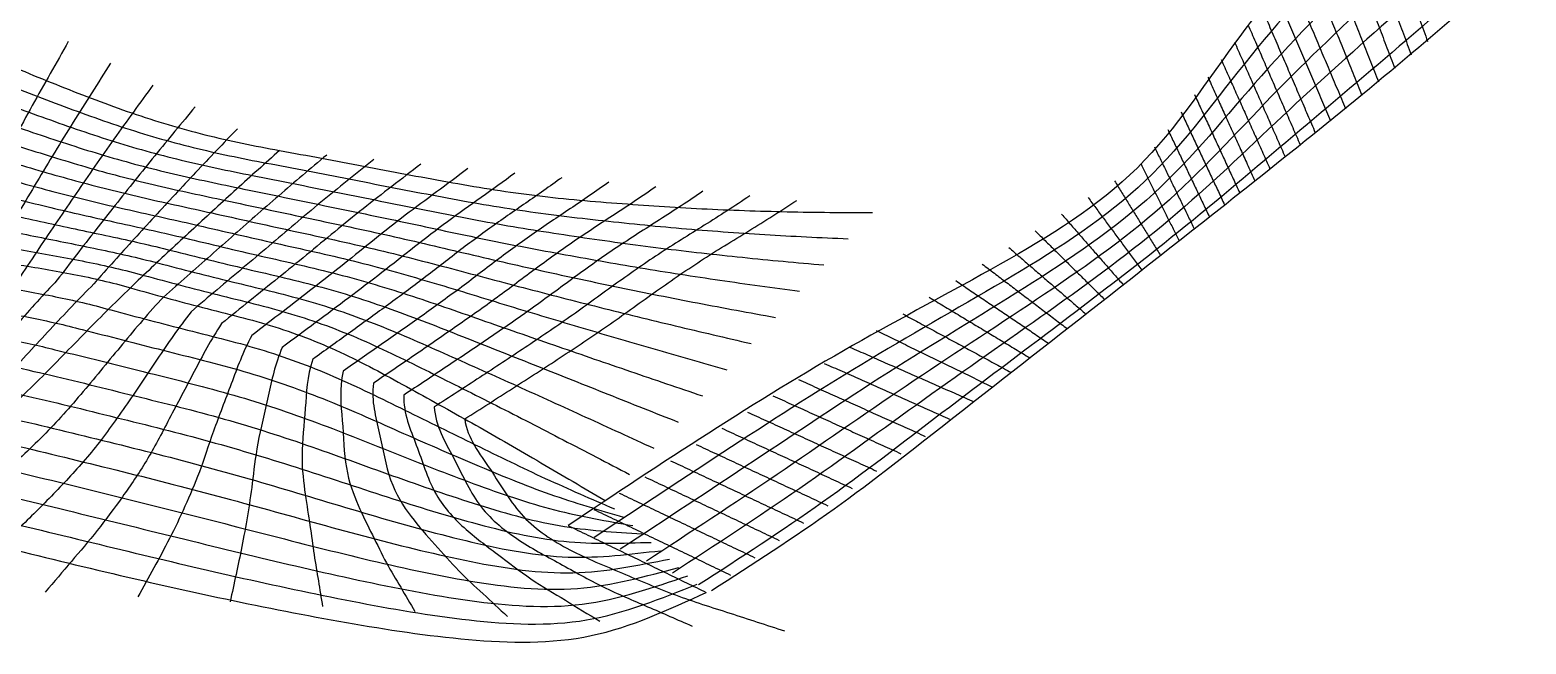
# Model space of a CAD drawing. Header units: metres. Extents: x 575 to 2055, y 2432 to 3193.
# Drawn here: x 1386 to 2055, y 2432 to 2707 of the extents above; entities that cross this region are included whole.
import ezdxf

# ---------------------------------------------------------------- set-up
doc = ezdxf.new("R2010")
doc.units = ezdxf.units.M
doc.layers.add('控制网', color=7, linetype='Continuous', true_color=0x000000)

msp = doc.modelspace()

# ---------------------------------------------------------------- linework, layer by layer
at = {"layer": '控制网'}
for points in [[(2033.18, 2810.76, 0.5), (2014.36, 2794.17, 0.5), (1975.61, 2761.98, 0.5), (1925.54, 2705.72, 0.5), (1885.05, 2640.74, 0.5), (1819.69, 2600.83, 0.5), (1753.13, 2566.18, 0.5), (1688.93, 2526.54, 0.5), (1647.12, 2498.78, 0.5), (1626.25, 2484.81, 0.5)], [(2037.11, 2797.46, 0.5), (2018.46, 2781.56, 0.5), (1980.77, 2749.94, 0.5), (1930.51, 2696.36, 0.5), (1887.99, 2635.76, 0.5), (1825.09, 2595.71, 0.5), (1761.18, 2560.01, 0.5), (1699.28, 2520.13, 0.5), (1658.35, 2493.08, 0.5), (1637.93, 2479.49, 0.5)], [(2041.04, 2784.16, 0.5), (2022.57, 2768.95, 0.5), (1985.92, 2737.9, 0.5), (1935.48, 2686.99, 0.5), (1890.93, 2630.78, 0.5), (1830.5, 2590.59, 0.5), (1769.24, 2553.85, 0.5), (1709.63, 2513.71, 0.5), (1669.58, 2487.39, 0.5), (1649.6, 2474.18, 0.5)], [(2044.96, 2770.86, 0.5), (2026.67, 2756.34, 0.5), (1991.07, 2725.87, 0.5), (1940.45, 2677.62, 0.5), (1893.86, 2625.8, 0.5), (1835.91, 2585.47, 0.5), (1777.29, 2547.68, 0.5), (1719.98, 2507.3, 0.5), (1680.82, 2481.7, 0.5), (1661.27, 2468.86, 0.5)], [(1986.88, 2767.97, 0.5), (1988.02, 2764.8, 0.5), (1990.29, 2758.47, 0.5), (1993.7, 2748.96, 0.5), (1997.11, 2739.46, 0.5), (2000.52, 2729.96, 0.5), (2003.92, 2720.46, 0.5), (2007.33, 2710.96, 0.5), (2009.6, 2704.63, 0.5), (2010.74, 2701.46, 0.5)], [(1289.24, 2760.01, 0.5), (1295.94, 2750.77, 0.5), (1312.09, 2734.59, 0.5), (1338.18, 2712.45, 0.5), (1367.27, 2694.23, 0.5), (1399.01, 2681.36, 0.5), (1430.89, 2669.02, 0.5), (1463.68, 2659.21, 0.5), (1486.03, 2654.66, 0.5), (1497.24, 2652.62, 0.5)], [(2048.89, 2757.56, 0.5), (2030.77, 2743.73, 0.5), (1996.22, 2713.83, 0.5), (1945.42, 2668.25, 0.5), (1896.8, 2620.83, 0.5), (1841.32, 2580.35, 0.5), (1785.35, 2541.52, 0.5), (1730.33, 2500.88, 0.5), (1692.05, 2476, 0.5), (1672.94, 2463.54, 0.5)], [(1979.17, 2760.83, 0.5), (1980.32, 2757.72, 0.5), (1982.63, 2751.49, 0.5), (1986.09, 2742.15, 0.5), (1989.55, 2732.81, 0.5), (1993.01, 2723.47, 0.5), (1996.48, 2714.12, 0.5), (1999.94, 2704.78, 0.5), (2002.24, 2698.55, 0.5), (2003.4, 2695.44, 0.5)], [(1971.45, 2753.7, 0.5), (1972.62, 2750.64, 0.5), (1974.97, 2744.52, 0.5), (1978.48, 2735.33, 0.5), (1982, 2726.15, 0.5), (1985.51, 2716.97, 0.5), (1989.03, 2707.78, 0.5), (1992.54, 2698.6, 0.5), (1994.89, 2692.48, 0.5), (1996.06, 2689.41, 0.5)], [(1285.72, 2746.43, 0.5), (1292.6, 2738.08, 0.5), (1308.85, 2723.44, 0.5), (1334.93, 2703.27, 0.5), (1363.73, 2686.49, 0.5), (1394.92, 2674.47, 0.5), (1426.23, 2662.9, 0.5), (1458.37, 2653.59, 0.5), (1480.22, 2649.11, 0.5), (1491.17, 2647.03, 0.5)], [(2052.82, 2744.26, 0.5), (2034.88, 2731.11, 0.5), (2001.37, 2701.79, 0.5), (1950.39, 2658.89, 0.5), (1899.74, 2615.85, 0.5), (1846.72, 2575.23, 0.5), (1793.4, 2535.35, 0.5), (1740.68, 2494.46, 0.5), (1703.28, 2470.31, 0.5), (1684.61, 2458.23, 0.5)], [(1963.74, 2746.57, 0.5), (1964.92, 2743.56, 0.5), (1967.3, 2737.54, 0.5), (1970.87, 2728.52, 0.5), (1974.44, 2719.49, 0.5), (1978.01, 2710.47, 0.5), (1981.58, 2701.44, 0.5), (1985.15, 2692.42, 0.5), (1987.53, 2686.4, 0.5), (1988.72, 2683.39, 0.5)], [(2054.79, 2737.61, 0.5), (2036.93, 2724.81, 0.5), (2003.95, 2695.78, 0.5), (1952.87, 2654.2, 0.5), (1901.21, 2613.36, 0.5), (1849.43, 2572.67, 0.5), (1797.43, 2532.27, 0.5), (1745.86, 2491.25, 0.5), (1708.89, 2467.46, 0.5), (1690.45, 2455.57, 0.5)], [(1956.02, 2739.44, 0.5), (1957.23, 2736.48, 0.5), (1959.64, 2730.57, 0.5), (1963.26, 2721.7, 0.5), (1966.89, 2712.83, 0.5), (1970.51, 2703.97, 0.5), (1974.13, 2695.1, 0.5), (1977.75, 2686.23, 0.5), (1980.17, 2680.32, 0.5), (1981.38, 2677.37, 0.5)], [(1282.2, 2732.84, 0.5), (1289.26, 2725.39, 0.5), (1305.61, 2712.3, 0.5), (1331.68, 2694.09, 0.5), (1360.18, 2678.74, 0.5), (1390.83, 2667.59, 0.5), (1421.57, 2656.78, 0.5), (1453.06, 2647.98, 0.5), (1474.41, 2643.56, 0.5), (1485.1, 2641.44, 0.5)], [(1948.3, 2732.3, 0.5), (1949.53, 2729.4, 0.5), (1951.98, 2723.59, 0.5), (1955.66, 2714.89, 0.5), (1959.33, 2706.18, 0.5), (1963.01, 2697.47, 0.5), (1966.68, 2688.76, 0.5), (1970.36, 2680.05, 0.5), (1972.81, 2674.25, 0.5), (1974.03, 2671.34, 0.5)], [(1942.33, 2724.5, 0.5), (1943.51, 2721.71, 0.5), (1945.89, 2716.14, 0.5), (1949.45, 2707.77, 0.5), (1953.02, 2699.41, 0.5), (1956.58, 2691.05, 0.5), (1960.14, 2682.69, 0.5), (1963.71, 2674.32, 0.5), (1966.08, 2668.75, 0.5), (1967.27, 2665.96, 0.5)], [(1278.69, 2719.26, 0.5), (1285.92, 2712.7, 0.5), (1302.37, 2701.15, 0.5), (1328.43, 2684.9, 0.5), (1356.64, 2671, 0.5), (1386.73, 2660.7, 0.5), (1416.91, 2650.66, 0.5), (1447.75, 2642.36, 0.5), (1468.61, 2638, 0.5), (1479.02, 2635.86, 0.5)], [(1936.35, 2716.69, 0.5), (1937.5, 2714.02, 0.5), (1939.8, 2708.68, 0.5), (1943.25, 2700.66, 0.5), (1946.7, 2692.64, 0.5), (1950.15, 2684.63, 0.5), (1953.6, 2676.61, 0.5), (1957.05, 2668.59, 0.5), (1959.35, 2663.25, 0.5), (1960.5, 2660.58, 0.5)], [(1275.17, 2705.67, 0.5), (1282.58, 2700.01, 0.5), (1299.13, 2690, 0.5), (1325.18, 2675.72, 0.5), (1353.09, 2663.25, 0.5), (1382.64, 2653.82, 0.5), (1412.26, 2644.54, 0.5), (1442.43, 2636.74, 0.5), (1462.8, 2632.45, 0.5), (1472.95, 2630.27, 0.5)], [(1930.37, 2708.89, 0.5), (1931.48, 2706.33, 0.5), (1933.71, 2701.22, 0.5), (1937.05, 2693.55, 0.5), (1940.38, 2685.88, 0.5), (1943.72, 2678.21, 0.5), (1947.06, 2670.54, 0.5), (1950.4, 2662.87, 0.5), (1952.62, 2657.75, 0.5), (1953.74, 2655.2, 0.5)], [(1924.39, 2701.08, 0.5), (1925.47, 2698.64, 0.5), (1927.62, 2693.76, 0.5), (1930.84, 2686.43, 0.5), (1934.07, 2679.11, 0.5), (1937.29, 2671.79, 0.5), (1940.52, 2664.46, 0.5), (1943.74, 2657.14, 0.5), (1945.89, 2652.25, 0.5), (1946.97, 2649.81, 0.5)], [(1271.65, 2692.09, 0.5), (1279.23, 2687.33, 0.5), (1295.9, 2678.86, 0.5), (1321.93, 2666.54, 0.5), (1349.55, 2655.51, 0.5), (1378.55, 2646.93, 0.5), (1407.6, 2638.42, 0.5), (1437.12, 2631.13, 0.5), (1456.99, 2626.9, 0.5), (1466.88, 2624.69, 0.5)], [(1918.41, 2693.28, 0.5), (1919.45, 2690.95, 0.5), (1921.53, 2686.3, 0.5), (1924.64, 2679.32, 0.5), (1927.75, 2672.34, 0.5), (1930.86, 2665.36, 0.5), (1933.98, 2658.39, 0.5), (1937.09, 2651.41, 0.5), (1939.17, 2646.76, 0.5), (1940.2, 2644.43, 0.5)], [(1912.43, 2685.47, 0.5), (1913.43, 2683.26, 0.5), (1915.44, 2678.84, 0.5), (1918.44, 2672.21, 0.5), (1921.44, 2665.58, 0.5), (1924.44, 2658.94, 0.5), (1927.44, 2652.31, 0.5), (1930.44, 2645.68, 0.5), (1932.44, 2641.26, 0.5), (1933.44, 2639.05, 0.5)], [(1268.14, 2678.5, 0.5), (1275.89, 2674.64, 0.5), (1292.66, 2667.71, 0.5), (1318.68, 2657.36, 0.5), (1346, 2647.76, 0.5), (1374.46, 2640.05, 0.5), (1402.94, 2632.29, 0.5), (1431.81, 2625.51, 0.5), (1451.18, 2621.35, 0.5), (1460.81, 2619.1, 0.5)], [(1906.46, 2677.67, 0.5), (1907.42, 2675.57, 0.5), (1909.34, 2671.38, 0.5), (1912.23, 2665.09, 0.5), (1915.12, 2658.81, 0.5), (1918.01, 2652.52, 0.5), (1920.9, 2646.24, 0.5), (1923.78, 2639.95, 0.5), (1925.71, 2635.76, 0.5), (1926.67, 2633.67, 0.5)], [(1264.62, 2664.92, 0.5), (1272.55, 2661.95, 0.5), (1289.42, 2656.56, 0.5), (1315.43, 2648.18, 0.5), (1342.46, 2640.02, 0.5), (1370.37, 2633.16, 0.5), (1398.29, 2626.17, 0.5), (1426.5, 2619.9, 0.5), (1445.37, 2615.8, 0.5), (1454.73, 2613.52, 0.5)], [(1900.48, 2669.86, 0.5), (1901.4, 2667.88, 0.5), (1903.25, 2663.92, 0.5), (1906.03, 2657.98, 0.5), (1908.8, 2652.04, 0.5), (1911.58, 2646.1, 0.5), (1914.35, 2640.16, 0.5), (1917.13, 2634.22, 0.5), (1918.98, 2630.26, 0.5), (1919.9, 2628.28, 0.5)], [(1894.5, 2662.06, 0.5), (1895.39, 2660.19, 0.5), (1897.16, 2656.46, 0.5), (1899.83, 2650.87, 0.5), (1902.49, 2645.28, 0.5), (1905.15, 2639.68, 0.5), (1907.81, 2634.09, 0.5), (1910.48, 2628.49, 0.5), (1912.25, 2624.77, 0.5), (1913.14, 2622.9, 0.5)], [(1261.1, 2651.33, 0.5), (1269.21, 2649.26, 0.5), (1286.18, 2645.41, 0.5), (1312.18, 2638.99, 0.5), (1338.92, 2632.27, 0.5), (1366.28, 2626.28, 0.5), (1393.63, 2620.05, 0.5), (1421.19, 2614.28, 0.5), (1439.56, 2610.25, 0.5), (1448.66, 2607.93, 0.5)], [(1497.24, 2652.62, 0.5), (1494, 2649.76, 0.5), (1487.55, 2644, 0.5), (1477.93, 2635.31, 0.5), (1468.35, 2626.58, 0.5), (1458.8, 2617.8, 0.5), (1449.29, 2608.99, 0.5), (1439.82, 2600.13, 0.5), (1433.56, 2594.17, 0.5), (1430.45, 2591.17, 0.5)], [(1497.24, 2652.62, 0.5), (1494, 2649.76, 0.5), (1487.55, 2644, 0.5), (1477.93, 2635.31, 0.5), (1468.35, 2626.58, 0.5), (1458.8, 2617.8, 0.5), (1449.29, 2608.99, 0.5), (1439.82, 2600.13, 0.5), (1433.56, 2594.17, 0.5), (1430.45, 2591.17, 0.5)], [(1518.27, 2650.59, 0.5), (1514.68, 2647.56, 0.5), (1507.52, 2641.51, 0.5), (1496.79, 2632.41, 0.5), (1486.18, 2623.16, 0.5), (1475.63, 2613.82, 0.5), (1465.06, 2604.53, 0.5), (1454.52, 2595.22, 0.5), (1447.52, 2588.98, 0.5), (1444.04, 2585.84, 0.5)], [(1497.24, 2652.62, 0.5), (1509.77, 2650.36, 0.5), (1534.79, 2645.68, 0.5), (1572.27, 2638.46, 0.5), (1609.97, 2632.25, 0.5), (1648.02, 2628.93, 0.5), (1686.11, 2626.37, 0.5), (1724.28, 2625.1, 0.5), (1749.73, 2624.84, 0.5), (1762.46, 2624.85, 0.5)], [(1888.52, 2654.25, 0.5), (1889.37, 2652.5, 0.5), (1891.07, 2649, 0.5), (1893.62, 2643.76, 0.5), (1896.17, 2638.51, 0.5), (1898.72, 2633.26, 0.5), (1901.27, 2628.01, 0.5), (1903.82, 2622.77, 0.5), (1905.52, 2619.27, 0.5), (1906.37, 2617.52, 0.5)], [(1539.3, 2648.56, 0.5), (1535.37, 2645.37, 0.5), (1527.48, 2639.02, 0.5), (1515.65, 2629.52, 0.5), (1504.01, 2619.74, 0.5), (1492.47, 2609.84, 0.5), (1480.83, 2600.08, 0.5), (1469.21, 2590.31, 0.5), (1461.49, 2583.79, 0.5), (1457.64, 2580.51, 0.5)], [(1560.33, 2646.54, 0.5), (1556.05, 2643.17, 0.5), (1547.44, 2636.54, 0.5), (1534.52, 2626.63, 0.5), (1521.85, 2616.32, 0.5), (1509.3, 2605.86, 0.5), (1496.61, 2595.62, 0.5), (1483.91, 2585.4, 0.5), (1475.45, 2578.6, 0.5), (1471.23, 2575.18, 0.5)], [(1581.36, 2644.51, 0.5), (1576.74, 2640.98, 0.5), (1567.41, 2634.05, 0.5), (1553.38, 2623.73, 0.5), (1539.68, 2612.91, 0.5), (1526.14, 2601.88, 0.5), (1512.38, 2591.16, 0.5), (1498.6, 2580.5, 0.5), (1489.41, 2573.4, 0.5), (1484.83, 2569.85, 0.5)], [(1491.17, 2647.03, 0.5), (1503.53, 2644.71, 0.5), (1528.23, 2639.91, 0.5), (1565.27, 2632.64, 0.5), (1602.38, 2625.88, 0.5), (1639.64, 2621.39, 0.5), (1676.93, 2617.59, 0.5), (1714.26, 2614.91, 0.5), (1739.14, 2613.65, 0.5), (1751.58, 2613.13, 0.5)], [(1882.54, 2646.45, 0.5), (1883.36, 2644.81, 0.5), (1884.98, 2641.54, 0.5), (1887.42, 2636.64, 0.5), (1889.86, 2631.74, 0.5), (1892.29, 2626.84, 0.5), (1894.73, 2621.94, 0.5), (1897.17, 2617.04, 0.5), (1898.79, 2613.77, 0.5), (1899.61, 2612.14, 0.5)], [(1257.59, 2637.75, 0.5), (1265.86, 2636.57, 0.5), (1282.95, 2634.27, 0.5), (1308.93, 2629.81, 0.5), (1335.37, 2624.53, 0.5), (1362.19, 2619.39, 0.5), (1388.97, 2613.93, 0.5), (1415.88, 2608.67, 0.5), (1433.76, 2604.7, 0.5), (1442.59, 2602.34, 0.5)], [(1485.1, 2641.44, 0.5), (1497.3, 2639.05, 0.5), (1521.68, 2634.14, 0.5), (1558.27, 2626.82, 0.5), (1594.79, 2619.51, 0.5), (1631.25, 2613.85, 0.5), (1667.75, 2608.81, 0.5), (1704.23, 2604.72, 0.5), (1728.56, 2602.45, 0.5), (1740.71, 2601.41, 0.5)], [(1602.39, 2642.48, 0.5), (1597.42, 2638.78, 0.5), (1587.37, 2631.56, 0.5), (1572.24, 2620.84, 0.5), (1557.52, 2609.49, 0.5), (1542.97, 2597.9, 0.5), (1528.15, 2586.71, 0.5), (1513.3, 2575.59, 0.5), (1503.38, 2568.21, 0.5), (1498.42, 2564.52, 0.5)], [(1623.42, 2640.46, 0.5), (1618.11, 2636.59, 0.5), (1607.34, 2629.07, 0.5), (1591.1, 2617.94, 0.5), (1575.35, 2606.07, 0.5), (1559.81, 2593.92, 0.5), (1543.93, 2582.25, 0.5), (1527.99, 2570.68, 0.5), (1517.34, 2563.02, 0.5), (1512.02, 2559.19, 0.5)], [(1644.45, 2638.43, 0.5), (1638.79, 2634.39, 0.5), (1627.3, 2626.59, 0.5), (1609.96, 2615.05, 0.5), (1593.19, 2602.65, 0.5), (1576.64, 2589.93, 0.5), (1559.7, 2577.79, 0.5), (1542.69, 2565.77, 0.5), (1531.31, 2557.83, 0.5), (1525.61, 2553.86, 0.5)], [(1870.7, 2639.01, 0.5), (1871.68, 2637.42, 0.5), (1873.64, 2634.24, 0.5), (1876.58, 2629.46, 0.5), (1879.51, 2624.69, 0.5), (1882.45, 2619.92, 0.5), (1885.39, 2615.14, 0.5), (1888.32, 2610.37, 0.5), (1890.28, 2607.19, 0.5), (1891.26, 2605.6, 0.5)], [(1472.95, 2630.27, 0.5), (1484.83, 2627.74, 0.5), (1508.57, 2622.6, 0.5), (1544.28, 2615.19, 0.5), (1579.62, 2606.76, 0.5), (1614.49, 2598.76, 0.5), (1649.38, 2591.25, 0.5), (1684.19, 2584.33, 0.5), (1707.38, 2580.05, 0.5), (1718.97, 2577.98, 0.5)], [(1479.02, 2635.86, 0.5), (1491.06, 2633.4, 0.5), (1515.12, 2628.37, 0.5), (1551.28, 2621.01, 0.5), (1587.2, 2613.13, 0.5), (1622.87, 2606.31, 0.5), (1658.56, 2600.03, 0.5), (1694.21, 2594.52, 0.5), (1717.97, 2591.25, 0.5), (1729.84, 2589.7, 0.5)], [(1665.48, 2636.4, 0.5), (1659.48, 2632.19, 0.5), (1647.27, 2624.1, 0.5), (1628.83, 2612.15, 0.5), (1611.02, 2599.23, 0.5), (1593.48, 2585.95, 0.5), (1575.48, 2573.34, 0.5), (1557.39, 2560.86, 0.5), (1545.27, 2552.64, 0.5), (1539.21, 2548.53, 0.5)], [(1686.51, 2634.37, 0.5), (1680.16, 2630, 0.5), (1667.23, 2621.61, 0.5), (1647.69, 2609.26, 0.5), (1628.85, 2595.82, 0.5), (1610.31, 2581.97, 0.5), (1591.25, 2568.88, 0.5), (1572.08, 2555.95, 0.5), (1559.23, 2547.45, 0.5), (1552.81, 2543.21, 0.5)], [(1707.54, 2632.35, 0.5), (1700.85, 2627.8, 0.5), (1687.2, 2619.12, 0.5), (1666.55, 2606.36, 0.5), (1646.69, 2592.4, 0.5), (1627.15, 2577.99, 0.5), (1607.02, 2564.42, 0.5), (1586.78, 2551.04, 0.5), (1573.2, 2542.26, 0.5), (1566.4, 2537.88, 0.5)], [(1580, 2532.55, 0.5), (1587.16, 2537.06, 0.5), (1601.47, 2546.14, 0.5), (1622.8, 2559.96, 0.5), (1643.98, 2574.01, 0.5), (1664.52, 2588.98, 0.5), (1685.41, 2603.47, 0.5), (1707.16, 2616.63, 0.5), (1721.53, 2625.61, 0.5), (1728.57, 2630.32, 0.5)], [(1858.86, 2631.57, 0.5), (1860.01, 2630.02, 0.5), (1862.3, 2626.93, 0.5), (1865.73, 2622.28, 0.5), (1869.17, 2617.64, 0.5), (1872.61, 2613, 0.5), (1876.04, 2608.35, 0.5), (1879.48, 2603.71, 0.5), (1881.77, 2600.61, 0.5), (1882.92, 2599.06, 0.5)], [(1254.07, 2624.16, 0.5), (1262.52, 2623.88, 0.5), (1279.71, 2623.12, 0.5), (1305.68, 2620.63, 0.5), (1331.83, 2616.78, 0.5), (1358.1, 2612.51, 0.5), (1384.31, 2607.81, 0.5), (1410.57, 2603.05, 0.5), (1427.95, 2599.14, 0.5), (1436.52, 2596.76, 0.5)], [(1466.88, 2624.69, 0.5), (1478.59, 2622.08, 0.5), (1502.01, 2616.83, 0.5), (1537.28, 2609.38, 0.5), (1572.03, 2600.39, 0.5), (1606.11, 2591.22, 0.5), (1640.2, 2582.47, 0.5), (1674.17, 2574.14, 0.5), (1696.79, 2568.85, 0.5), (1708.1, 2566.27, 0.5)], [(1847.02, 2624.14, 0.5), (1848.33, 2622.63, 0.5), (1850.96, 2619.62, 0.5), (1854.89, 2615.1, 0.5), (1858.83, 2610.59, 0.5), (1862.76, 2606.07, 0.5), (1866.7, 2601.56, 0.5), (1870.64, 2597.04, 0.5), (1873.26, 2594.03, 0.5), (1874.57, 2592.53, 0.5)], [(1460.81, 2619.1, 0.5), (1472.36, 2616.43, 0.5), (1495.46, 2611.06, 0.5), (1530.28, 2603.56, 0.5), (1564.44, 2594.02, 0.5), (1597.73, 2583.68, 0.5), (1631.01, 2573.69, 0.5), (1664.15, 2563.94, 0.5), (1686.21, 2557.66, 0.5), (1697.22, 2554.55, 0.5)], [(1250.55, 2610.57, 0.5), (1259.18, 2611.2, 0.5), (1276.47, 2611.97, 0.5), (1302.43, 2611.45, 0.5), (1328.28, 2609.04, 0.5), (1354.01, 2605.62, 0.5), (1379.66, 2601.69, 0.5), (1405.26, 2597.44, 0.5), (1422.14, 2593.59, 0.5), (1430.45, 2591.17, 0.5)], [(1454.73, 2613.52, 0.5), (1466.12, 2610.77, 0.5), (1488.9, 2605.29, 0.5), (1523.28, 2597.74, 0.5), (1556.85, 2587.65, 0.5), (1589.34, 2576.14, 0.5), (1621.83, 2564.91, 0.5), (1654.13, 2553.75, 0.5), (1675.62, 2546.46, 0.5), (1686.35, 2542.84, 0.5)], [(1835.18, 2616.7, 0.5), (1836.66, 2615.24, 0.5), (1839.61, 2612.31, 0.5), (1844.05, 2607.92, 0.5), (1848.49, 2603.54, 0.5), (1852.92, 2599.15, 0.5), (1857.36, 2594.76, 0.5), (1861.79, 2590.38, 0.5), (1864.75, 2587.45, 0.5), (1866.23, 2585.99, 0.5)], [(1448.66, 2607.93, 0.5), (1459.89, 2605.12, 0.5), (1482.35, 2599.52, 0.5), (1516.28, 2591.93, 0.5), (1549.27, 2581.28, 0.5), (1580.96, 2568.6, 0.5), (1612.65, 2556.13, 0.5), (1644.11, 2543.56, 0.5), (1665.03, 2535.26, 0.5), (1675.48, 2531.12, 0.5)], [(1823.34, 2609.26, 0.5), (1824.98, 2607.84, 0.5), (1828.27, 2605, 0.5), (1833.21, 2600.75, 0.5), (1838.14, 2596.49, 0.5), (1843.08, 2592.23, 0.5), (1848.01, 2587.97, 0.5), (1852.95, 2583.71, 0.5), (1856.24, 2580.87, 0.5), (1857.88, 2579.45, 0.5)], [(1247.61, 2602.54, 0.5), (1255.84, 2602.92, 0.5), (1272.34, 2603.25, 0.5), (1297.13, 2602.24, 0.5), (1321.82, 2599.53, 0.5), (1346.4, 2595.94, 0.5), (1370.94, 2591.92, 0.5), (1395.47, 2587.74, 0.5), (1411.67, 2584.1, 0.5), (1419.65, 2581.83, 0.5)], [(1436.52, 2596.76, 0.5), (1447.42, 2593.8, 0.5), (1469.24, 2587.98, 0.5), (1502.28, 2580.29, 0.5), (1534.09, 2568.53, 0.5), (1564.2, 2553.51, 0.5), (1594.28, 2538.57, 0.5), (1624.06, 2523.17, 0.5), (1643.86, 2512.86, 0.5), (1653.73, 2507.69, 0.5)], [(1442.59, 2602.34, 0.5), (1453.65, 2599.46, 0.5), (1475.79, 2593.75, 0.5), (1509.28, 2586.11, 0.5), (1541.68, 2574.91, 0.5), (1572.58, 2561.05, 0.5), (1603.47, 2547.35, 0.5), (1634.08, 2533.37, 0.5), (1654.44, 2524.06, 0.5), (1664.61, 2519.4, 0.5)], [(1811.5, 2601.83, 0.5), (1813.31, 2600.45, 0.5), (1816.93, 2597.7, 0.5), (1822.37, 2593.57, 0.5), (1827.8, 2589.44, 0.5), (1833.23, 2585.31, 0.5), (1838.67, 2581.18, 0.5), (1844.1, 2577.05, 0.5), (1847.73, 2574.29, 0.5), (1849.54, 2572.92, 0.5)], [(1244.67, 2594.51, 0.5), (1252.51, 2594.64, 0.5), (1268.22, 2594.53, 0.5), (1291.82, 2593.03, 0.5), (1315.35, 2590.03, 0.5), (1338.8, 2586.25, 0.5), (1362.23, 2582.15, 0.5), (1385.69, 2578.03, 0.5), (1401.21, 2574.6, 0.5), (1408.86, 2572.48, 0.5)], [(1430.45, 2591.17, 0.5), (1423.28, 2584.3, 0.5), (1409.27, 2570.24, 0.5), (1388.65, 2548.77, 0.5), (1366.93, 2528.35, 0.5), (1343.16, 2510.38, 0.5), (1318.82, 2493.24, 0.5), (1293.57, 2477.43, 0.5), (1276.81, 2466.81, 0.5), (1268.4, 2461.53, 0.5)], [(1430.45, 2591.17, 0.5), (1423.28, 2584.3, 0.5), (1409.27, 2570.24, 0.5), (1388.65, 2548.77, 0.5), (1366.93, 2528.35, 0.5), (1343.16, 2510.38, 0.5), (1318.82, 2493.24, 0.5), (1293.57, 2477.43, 0.5), (1276.81, 2466.81, 0.5), (1268.4, 2461.53, 0.5)], [(1430.45, 2591.17, 0.5), (1441.18, 2588.15, 0.5), (1462.68, 2582.21, 0.5), (1495.28, 2574.48, 0.5), (1526.5, 2562.16, 0.5), (1555.82, 2545.97, 0.5), (1585.1, 2529.78, 0.5), (1614.04, 2512.98, 0.5), (1633.27, 2501.66, 0.5), (1642.86, 2495.97, 0.5)], [(1799.66, 2594.39, 0.5), (1801.63, 2593.06, 0.5), (1805.59, 2590.39, 0.5), (1811.52, 2586.39, 0.5), (1817.46, 2582.39, 0.5), (1823.39, 2578.38, 0.5), (1829.32, 2574.38, 0.5), (1835.26, 2570.38, 0.5), (1839.21, 2567.71, 0.5), (1841.19, 2566.38, 0.5)], [(1241.73, 2586.47, 0.5), (1249.17, 2586.36, 0.5), (1264.09, 2585.81, 0.5), (1286.51, 2583.82, 0.5), (1308.88, 2580.52, 0.5), (1331.19, 2576.56, 0.5), (1353.51, 2572.38, 0.5), (1375.91, 2568.33, 0.5), (1390.74, 2565.11, 0.5), (1398.06, 2563.13, 0.5)], [(1444.04, 2585.84, 0.5), (1437.64, 2578.8, 0.5), (1425.89, 2564.79, 0.5), (1408.29, 2543.19, 0.5), (1390.55, 2523.34, 0.5), (1371.11, 2506.13, 0.5), (1351.12, 2489.61, 0.5), (1330.4, 2474.55, 0.5), (1316.64, 2464.4, 0.5), (1309.74, 2459.37, 0.5)], [(1787.81, 2586.95, 0.5), (1789.96, 2585.66, 0.5), (1794.25, 2583.08, 0.5), (1800.68, 2579.21, 0.5), (1807.11, 2575.33, 0.5), (1813.55, 2571.46, 0.5), (1819.98, 2567.59, 0.5), (1826.41, 2563.72, 0.5), (1830.7, 2561.13, 0.5), (1832.85, 2559.84, 0.5)], [(1238.79, 2578.44, 0.5), (1245.84, 2578.08, 0.5), (1259.96, 2577.09, 0.5), (1281.21, 2574.61, 0.5), (1302.42, 2571.02, 0.5), (1323.59, 2566.87, 0.5), (1344.8, 2562.62, 0.5), (1366.12, 2558.62, 0.5), (1380.28, 2555.61, 0.5), (1387.27, 2553.78, 0.5)], [(1457.64, 2580.51, 0.5), (1452, 2573.3, 0.5), (1442.51, 2559.33, 0.5), (1427.94, 2537.62, 0.5), (1414.18, 2518.32, 0.5), (1399.05, 2501.88, 0.5), (1383.42, 2485.98, 0.5), (1367.24, 2471.66, 0.5), (1356.48, 2461.99, 0.5), (1351.08, 2457.2, 0.5)], [(1419.65, 2581.83, 0.5), (1431.07, 2578.82, 0.5), (1453.86, 2572.65, 0.5), (1488.36, 2564.43, 0.5), (1521.63, 2552.12, 0.5), (1553.2, 2536.43, 0.5), (1584.77, 2520.96, 0.5), (1616.17, 2505.56, 0.5), (1636.74, 2496.73, 0.5), (1646.97, 2492.24, 0.5)], [(1775.97, 2579.52, 0.5), (1778.28, 2578.27, 0.5), (1782.91, 2575.77, 0.5), (1789.84, 2572.03, 0.5), (1796.77, 2568.28, 0.5), (1803.7, 2564.54, 0.5), (1810.64, 2560.79, 0.5), (1817.57, 2557.05, 0.5), (1822.19, 2554.55, 0.5), (1824.5, 2553.31, 0.5)], [(1471.23, 2575.18, 0.5), (1466.36, 2567.8, 0.5), (1459.14, 2553.88, 0.5), (1447.58, 2532.05, 0.5), (1437.8, 2513.3, 0.5), (1427, 2497.63, 0.5), (1415.72, 2482.35, 0.5), (1404.07, 2468.78, 0.5), (1396.31, 2459.58, 0.5), (1392.42, 2455.03, 0.5)], [(1408.86, 2572.48, 0.5), (1420.95, 2569.5, 0.5), (1445.04, 2563.1, 0.5), (1481.45, 2554.38, 0.5), (1516.76, 2542.08, 0.5), (1550.59, 2526.9, 0.5), (1584.43, 2512.13, 0.5), (1618.29, 2498.14, 0.5), (1640.22, 2491.79, 0.5), (1651.08, 2488.51, 0.5)], [(1764.13, 2572.08, 0.5), (1766.61, 2570.87, 0.5), (1771.56, 2568.46, 0.5), (1779, 2564.85, 0.5), (1786.43, 2561.23, 0.5), (1793.86, 2557.62, 0.5), (1801.29, 2554, 0.5), (1808.73, 2550.39, 0.5), (1813.68, 2547.97, 0.5), (1816.16, 2546.77, 0.5)], [(1484.83, 2569.85, 0.5), (1480.72, 2562.3, 0.5), (1475.76, 2548.43, 0.5), (1467.22, 2526.48, 0.5), (1461.42, 2508.29, 0.5), (1454.95, 2493.39, 0.5), (1448.03, 2478.72, 0.5), (1440.9, 2465.89, 0.5), (1436.14, 2457.17, 0.5), (1433.76, 2452.86, 0.5)], [(1498.42, 2564.52, 0.5), (1495.07, 2556.8, 0.5), (1492.38, 2542.97, 0.5), (1486.87, 2520.91, 0.5), (1485.04, 2503.27, 0.5), (1482.89, 2489.14, 0.5), (1480.33, 2475.09, 0.5), (1477.73, 2463.01, 0.5), (1475.97, 2454.76, 0.5), (1475.09, 2450.69, 0.5)], [(1752.29, 2564.64, 0.5), (1754.93, 2563.48, 0.5), (1760.22, 2561.16, 0.5), (1768.15, 2557.67, 0.5), (1776.09, 2554.18, 0.5), (1784.02, 2550.69, 0.5), (1791.95, 2547.21, 0.5), (1799.88, 2543.72, 0.5), (1805.17, 2541.39, 0.5), (1807.81, 2540.23, 0.5)], [(1398.06, 2563.13, 0.5), (1410.83, 2560.18, 0.5), (1436.22, 2553.55, 0.5), (1474.53, 2544.33, 0.5), (1511.89, 2532.03, 0.5), (1547.98, 2517.36, 0.5), (1584.1, 2503.3, 0.5), (1620.41, 2490.71, 0.5), (1643.69, 2486.85, 0.5), (1655.2, 2484.77, 0.5)], [(1512.02, 2559.19, 0.5), (1509.43, 2551.3, 0.5), (1509, 2537.52, 0.5), (1506.51, 2515.33, 0.5), (1508.67, 2498.25, 0.5), (1510.84, 2484.89, 0.5), (1512.63, 2471.46, 0.5), (1514.56, 2460.13, 0.5), (1515.8, 2452.35, 0.5), (1516.43, 2448.53, 0.5)], [(1740.83, 2557.39, 0.5), (1743.5, 2556.2, 0.5), (1748.85, 2553.83, 0.5), (1756.86, 2550.27, 0.5), (1764.87, 2546.71, 0.5), (1772.89, 2543.15, 0.5), (1780.9, 2539.59, 0.5), (1788.92, 2536.03, 0.5), (1794.26, 2533.66, 0.5), (1796.93, 2532.48, 0.5)], [(1387.27, 2553.78, 0.5), (1400.71, 2550.85, 0.5), (1427.41, 2544, 0.5), (1467.61, 2534.29, 0.5), (1507.03, 2521.99, 0.5), (1545.37, 2507.83, 0.5), (1583.77, 2494.47, 0.5), (1622.54, 2483.29, 0.5), (1647.17, 2481.91, 0.5), (1659.31, 2481.04, 0.5)], [(1525.61, 2553.86, 0.5), (1523.79, 2545.8, 0.5), (1525.62, 2532.07, 0.5), (1526.16, 2509.76, 0.5), (1532.29, 2493.24, 0.5), (1538.79, 2480.64, 0.5), (1544.94, 2467.83, 0.5), (1551.39, 2457.24, 0.5), (1555.64, 2449.94, 0.5), (1557.77, 2446.36, 0.5)], [(1729.37, 2550.13, 0.5), (1732.07, 2548.92, 0.5), (1737.47, 2546.5, 0.5), (1745.57, 2542.87, 0.5), (1753.66, 2539.24, 0.5), (1761.76, 2535.61, 0.5), (1769.85, 2531.98, 0.5), (1777.95, 2528.35, 0.5), (1783.35, 2525.93, 0.5), (1786.05, 2524.72, 0.5)], [(1376.48, 2544.44, 0.5), (1390.6, 2541.53, 0.5), (1418.59, 2534.44, 0.5), (1460.7, 2524.24, 0.5), (1502.16, 2511.95, 0.5), (1542.76, 2498.29, 0.5), (1583.43, 2485.64, 0.5), (1624.66, 2475.87, 0.5), (1650.65, 2476.97, 0.5), (1663.42, 2477.3, 0.5)], [(1539.21, 2548.53, 0.5), (1538.15, 2540.3, 0.5), (1542.24, 2526.62, 0.5), (1545.8, 2504.19, 0.5), (1555.91, 2488.22, 0.5), (1566.73, 2476.39, 0.5), (1577.24, 2464.2, 0.5), (1588.22, 2454.36, 0.5), (1595.47, 2447.53, 0.5), (1599.11, 2444.19, 0.5)], [(1552.81, 2543.21, 0.5), (1552.51, 2534.8, 0.5), (1558.87, 2521.16, 0.5), (1565.44, 2498.62, 0.5), (1579.54, 2483.2, 0.5), (1594.68, 2472.14, 0.5), (1609.54, 2460.57, 0.5), (1625.05, 2451.47, 0.5), (1635.3, 2445.12, 0.5), (1640.45, 2442.02, 0.5)], [(1566.4, 2537.88, 0.5), (1566.87, 2529.3, 0.5), (1575.49, 2515.71, 0.5), (1585.09, 2493.04, 0.5), (1603.16, 2478.19, 0.5), (1622.63, 2467.9, 0.5), (1641.85, 2456.95, 0.5), (1661.88, 2448.59, 0.5), (1675.13, 2442.71, 0.5), (1681.79, 2439.85, 0.5)], [(1717.92, 2542.87, 0.5), (1720.64, 2541.64, 0.5), (1726.09, 2539.17, 0.5), (1734.27, 2535.47, 0.5), (1742.45, 2531.77, 0.5), (1750.63, 2528.06, 0.5), (1758.81, 2524.36, 0.5), (1766.98, 2520.66, 0.5), (1772.44, 2518.19, 0.5), (1775.16, 2516.96, 0.5)], [(1365.68, 2535.09, 0.5), (1380.48, 2532.2, 0.5), (1409.77, 2524.89, 0.5), (1453.78, 2514.19, 0.5), (1497.29, 2501.9, 0.5), (1540.14, 2488.76, 0.5), (1583.1, 2476.82, 0.5), (1626.78, 2468.45, 0.5), (1654.12, 2472.03, 0.5), (1667.53, 2473.57, 0.5)], [(1580, 2532.55, 0.5), (1581.23, 2523.8, 0.5), (1592.11, 2510.26, 0.5), (1604.73, 2487.47, 0.5), (1626.78, 2473.17, 0.5), (1650.57, 2463.65, 0.5), (1674.15, 2453.32, 0.5), (1698.71, 2445.7, 0.5), (1714.97, 2440.3, 0.5), (1723.13, 2437.69, 0.5)], [(1706.46, 2535.61, 0.5), (1709.21, 2534.35, 0.5), (1714.72, 2531.84, 0.5), (1722.98, 2528.07, 0.5), (1731.24, 2524.29, 0.5), (1739.5, 2520.52, 0.5), (1747.76, 2516.75, 0.5), (1756.02, 2512.98, 0.5), (1761.52, 2510.46, 0.5), (1764.28, 2509.2, 0.5)], [(1354.89, 2525.74, 0.5), (1370.36, 2522.88, 0.5), (1400.95, 2515.34, 0.5), (1446.87, 2504.14, 0.5), (1492.42, 2491.86, 0.5), (1537.53, 2479.22, 0.5), (1582.76, 2467.99, 0.5), (1628.91, 2461.02, 0.5), (1657.6, 2467.09, 0.5), (1671.64, 2469.84, 0.5)], [(1695, 2528.35, 0.5), (1697.78, 2527.07, 0.5), (1703.34, 2524.51, 0.5), (1711.68, 2520.67, 0.5), (1720.03, 2516.82, 0.5), (1728.37, 2512.98, 0.5), (1736.71, 2509.13, 0.5), (1745.05, 2505.29, 0.5), (1750.61, 2502.73, 0.5), (1753.39, 2501.45, 0.5)], [(1683.54, 2521.1, 0.5), (1686.35, 2519.79, 0.5), (1691.97, 2517.18, 0.5), (1700.39, 2513.27, 0.5), (1708.81, 2509.35, 0.5), (1717.24, 2505.43, 0.5), (1725.66, 2501.52, 0.5), (1734.09, 2497.6, 0.5), (1739.7, 2494.99, 0.5), (1742.51, 2493.69, 0.5)], [(1344.09, 2516.39, 0.5), (1360.24, 2513.56, 0.5), (1392.13, 2505.79, 0.5), (1439.95, 2494.1, 0.5), (1487.55, 2481.82, 0.5), (1534.92, 2469.69, 0.5), (1582.43, 2459.16, 0.5), (1631.03, 2453.6, 0.5), (1661.07, 2462.15, 0.5), (1675.76, 2466.1, 0.5)], [(1672.09, 2513.84, 0.5), (1674.92, 2512.51, 0.5), (1680.59, 2509.85, 0.5), (1689.1, 2505.86, 0.5), (1697.6, 2501.88, 0.5), (1706.11, 2497.89, 0.5), (1714.61, 2493.9, 0.5), (1723.12, 2489.92, 0.5), (1728.79, 2487.26, 0.5), (1731.63, 2485.93, 0.5)], [(1333.3, 2507.05, 0.5), (1350.13, 2504.23, 0.5), (1383.31, 2496.23, 0.5), (1433.03, 2484.05, 0.5), (1482.68, 2471.77, 0.5), (1532.31, 2460.15, 0.5), (1582.1, 2450.33, 0.5), (1633.15, 2446.18, 0.5), (1664.55, 2457.21, 0.5), (1679.87, 2462.37, 0.5)], [(1660.63, 2506.58, 0.5), (1663.49, 2505.23, 0.5), (1669.22, 2502.52, 0.5), (1677.8, 2498.46, 0.5), (1686.39, 2494.41, 0.5), (1694.98, 2490.35, 0.5), (1703.57, 2486.29, 0.5), (1712.15, 2482.23, 0.5), (1717.88, 2479.53, 0.5), (1720.74, 2478.17, 0.5)], [(1322.51, 2497.7, 0.5), (1340.01, 2494.91, 0.5), (1374.49, 2486.68, 0.5), (1426.12, 2474, 0.5), (1477.81, 2461.73, 0.5), (1529.7, 2450.61, 0.5), (1581.76, 2441.5, 0.5), (1635.27, 2438.76, 0.5), (1668.02, 2452.27, 0.5), (1683.98, 2458.63, 0.5)], [(1649.17, 2499.32, 0.5), (1652.06, 2497.95, 0.5), (1657.84, 2495.19, 0.5), (1666.51, 2491.06, 0.5), (1675.18, 2486.93, 0.5), (1683.85, 2482.8, 0.5), (1692.52, 2478.67, 0.5), (1701.19, 2474.54, 0.5), (1706.97, 2471.79, 0.5), (1709.86, 2470.42, 0.5)], [(1637.71, 2492.07, 0.5), (1640.63, 2490.66, 0.5), (1646.46, 2487.86, 0.5), (1655.22, 2483.66, 0.5), (1663.97, 2479.46, 0.5), (1672.72, 2475.26, 0.5), (1681.47, 2471.06, 0.5), (1690.22, 2466.86, 0.5), (1696.06, 2464.06, 0.5), (1698.98, 2462.66, 0.5)], [(1311.71, 2488.35, 0.5), (1329.89, 2485.59, 0.5), (1365.67, 2477.13, 0.5), (1419.2, 2463.95, 0.5), (1472.94, 2451.68, 0.5), (1527.08, 2441.08, 0.5), (1581.43, 2432.67, 0.5), (1637.4, 2431.34, 0.5), (1671.5, 2447.33, 0.5), (1688.09, 2454.9, 0.5)], [(1626.25, 2484.81, 0.5), (1629.2, 2483.38, 0.5), (1635.09, 2480.53, 0.5), (1643.92, 2476.26, 0.5), (1652.76, 2471.99, 0.5), (1661.59, 2467.72, 0.5), (1670.42, 2463.45, 0.5), (1679.26, 2459.17, 0.5), (1685.15, 2456.32, 0.5), (1688.09, 2454.9, 0.5)]]:
    msp.add_open_spline(points, degree=3, dxfattribs=at)
for points in [[(1402.69, 2701.43, 0.5), (1400.07, 2696.64, 0.5), (1394.62, 2687.1, 0.5), (1386.54, 2672.74, 0.5), (1378.72, 2658.3, 0.5), (1371.04, 2643.79, 0.5), (1363.51, 2629.24, 0.5), (1356.05, 2614.64, 0.5), (1351.13, 2604.88, 0.5), (1348.68, 2599.99, 0.5), (1344.28, 2594.16, 0.5), (1335.68, 2582.31, 0.5), (1322.94, 2564.34, 0.5), (1309.54, 2546.96, 0.5), (1294.97, 2530.93, 0.5), (1280.1, 2515.35, 0.5), (1264.85, 2500.47, 0.5), (1254.82, 2490.47, 0.5), (1250.13, 2485.44, 0.5)], [(1421.6, 2691.67, 0.5), (1418.85, 2687.27, 0.5), (1413.21, 2678.48, 0.5), (1404.82, 2665.26, 0.5), (1396.64, 2651.95, 0.5), (1388.59, 2638.6, 0.5), (1380.66, 2625.19, 0.5), (1372.81, 2611.74, 0.5), (1367.61, 2602.74, 0.5), (1365.03, 2598.23, 0.5), (1360.08, 2592.19, 0.5), (1350.4, 2579.89, 0.5), (1336.08, 2561.22, 0.5), (1321.02, 2543.24, 0.5), (1304.61, 2526.82, 0.5), (1287.84, 2510.93, 0.5), (1270.59, 2495.86, 0.5), (1259.22, 2485.73, 0.5), (1253.79, 2480.66, 0.5)], [(1440.51, 2681.91, 0.5), (1437.64, 2677.89, 0.5), (1431.8, 2669.86, 0.5), (1423.1, 2657.77, 0.5), (1414.57, 2645.61, 0.5), (1406.15, 2633.4, 0.5), (1397.82, 2621.14, 0.5), (1389.56, 2608.84, 0.5), (1384.1, 2600.6, 0.5), (1381.38, 2596.46, 0.5), (1375.88, 2590.22, 0.5), (1365.12, 2577.48, 0.5), (1349.23, 2558.11, 0.5), (1332.5, 2539.52, 0.5), (1314.25, 2522.71, 0.5), (1295.58, 2506.5, 0.5), (1276.34, 2491.25, 0.5), (1263.62, 2481, 0.5), (1257.44, 2475.88, 0.5)], [(1459.42, 2672.14, 0.5), (1456.43, 2668.51, 0.5), (1450.38, 2661.24, 0.5), (1441.38, 2650.28, 0.5), (1432.49, 2639.26, 0.5), (1423.7, 2628.2, 0.5), (1414.97, 2617.09, 0.5), (1406.31, 2605.94, 0.5), (1400.59, 2598.46, 0.5), (1397.74, 2594.7, 0.5), (1391.68, 2588.24, 0.5), (1379.83, 2575.07, 0.5), (1362.37, 2554.99, 0.5), (1343.97, 2535.8, 0.5), (1323.88, 2518.6, 0.5), (1303.33, 2502.08, 0.5), (1282.08, 2486.65, 0.5), (1268.02, 2476.27, 0.5), (1261.09, 2471.1, 0.5)], [(1478.33, 2662.38, 0.5), (1475.21, 2659.13, 0.5), (1468.97, 2652.62, 0.5), (1459.65, 2642.8, 0.5), (1450.42, 2632.92, 0.5), (1441.25, 2623, 0.5), (1432.13, 2613.04, 0.5), (1423.07, 2603.03, 0.5), (1417.07, 2596.31, 0.5), (1414.09, 2592.94, 0.5), (1407.48, 2586.27, 0.5), (1394.55, 2572.65, 0.5), (1375.51, 2551.88, 0.5), (1355.45, 2532.08, 0.5), (1333.52, 2514.49, 0.5), (1311.07, 2497.66, 0.5), (1287.83, 2482.04, 0.5), (1272.41, 2471.54, 0.5), (1264.75, 2466.32, 0.5)]]:
    msp.add_open_spline(points, degree=3, knots=[0, 0, 0, 0, 1, 2, 3, 4, 5, 6, 7, 7, 7, 8, 9, 10, 11, 12, 13, 14, 14, 14, 14], dxfattribs=at)

doc.saveas('drawing.dxf')
